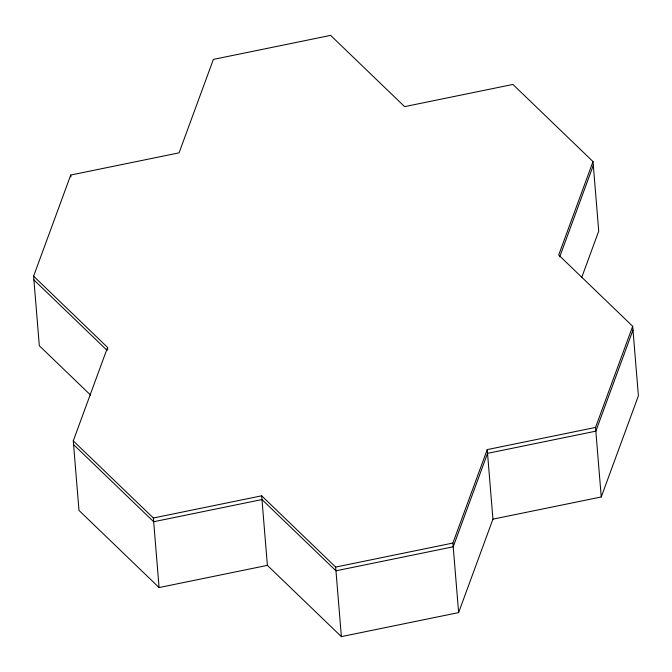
<?xml version="1.0" encoding="UTF-8"?>
<svg xmlns="http://www.w3.org/2000/svg" width="672" height="672" viewBox="0 0 672 672"><rect width="100%" height="100%" fill="white"/><g stroke="black" fill="none" stroke-linecap="round" stroke-linejoin="round"><path stroke-width="1.01" d="M90.661 395.17L39.32 345.727L33.6 276.175L70.753 175.031L179.063 152.846L213.377 59.405L330.624 35.381L404.611 106.638L512.921 84.445L593.015 161.582L598.727 231.126L581.75 277.351M593.015 161.582L558.692 255.024L632.68 326.273L595.535 427.426L487.225 449.61L492.937 519.154L458.623 612.595L341.376 636.619L267.389 565.362L159.079 587.555L78.985 510.418L73.273 440.874L107.587 347.432L33.6 276.175M458.623 612.595L452.903 543.052L487.225 449.61M559.726 256.796L593.317 165.32M632.99 330.011L595.837 431.164L487.528 453.348L453.214 546.79L335.966 570.805L261.979 499.556L153.67 521.741L73.576 444.612M492.937 519.154L601.247 496.969L638.4 395.825L632.68 326.273M73.273 440.874L153.367 518.003L261.668 495.818L335.664 567.067L341.376 636.619M335.664 567.067L452.903 543.052M33.911 279.922L107.142 350.448M595.535 427.426L601.247 496.969M261.668 495.818L267.389 565.362M153.367 518.003L159.079 587.555M107.587 347.432L107.747 349.306M70.753 175.031L70.904 176.904"/></g></svg>
